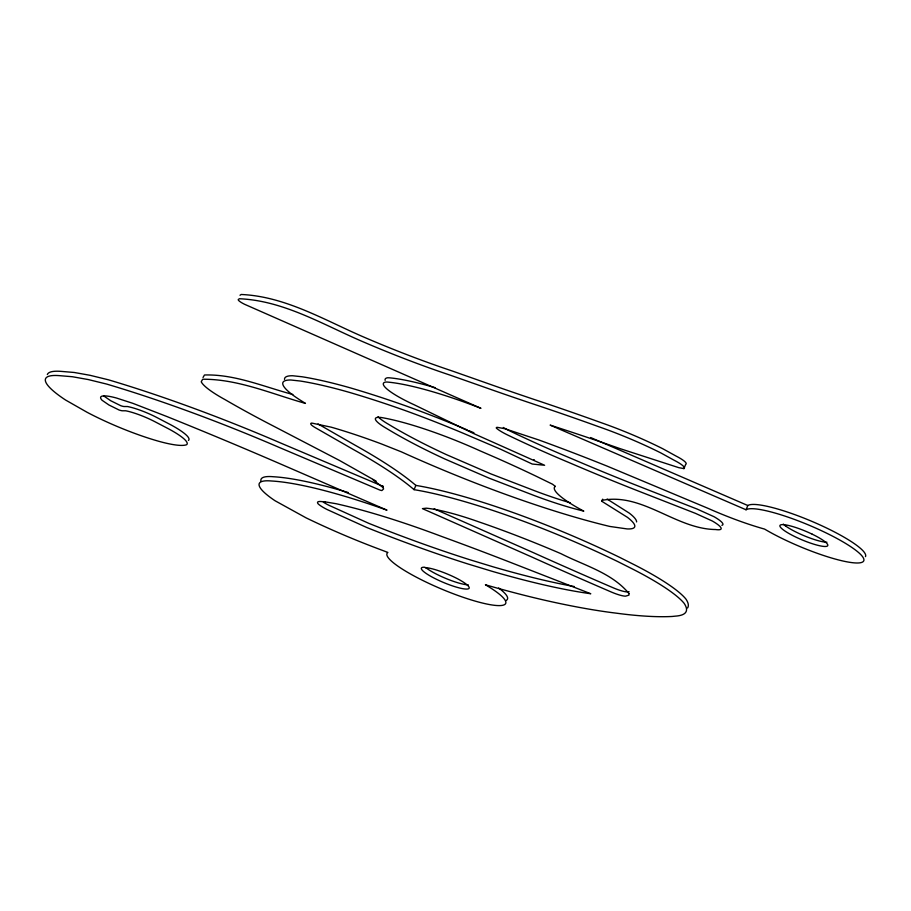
<?xml version="1.0" encoding="UTF-8"?>
<svg xmlns="http://www.w3.org/2000/svg" width="911" height="911" viewBox="0 0 911 911"><rect width="100%" height="100%" fill="white"/><g stroke="black" fill="none" stroke-linecap="round" stroke-linejoin="round"><path stroke-width="1.37" d="M382.256 485.688L383.588 488.911L381.937 490.539A3.45 0.626 22.8 0 1 379.329 489.833L279.028 447.347A322.187 58.156 22.8 0 0 106.678 384.078L88.242 379.557L72.413 376.733L59.75 375.674A94.778 17.104 22.8 0 0 65.546 400.009L86.955 412.216A76.923 13.881 22.8 0 0 158.935 441.334A66.355 11.98 22.8 0 0 186.664 444.682A43.17 7.789 22.8 0 0 169.104 429.115L155.439 421.987A26.43 4.771 22.8 0 0 125.718 410.793L122.757 410.781A6.183 1.116 22.8 0 1 118.977 409.961L108.944 404.996L102.021 400.225A36.224 6.536 22.8 0 1 116.483 398.027L132.847 403.334L166.69 416.452A863.377 155.861 22.8 0 1 286.521 466.591L386.993 510.171A195.899 35.358 22.8 0 0 271.524 480.997A79.61 14.371 22.8 0 0 275.02 500.731L306.107 517.869A159.789 28.845 22.8 0 0 372.952 546.782L387.904 552.453A64.362 11.615 22.8 0 0 465.772 598.185A64.362 11.615 22.8 0 0 485.415 584.771A409.756 73.973 22.8 0 0 547.431 600.839A488.182 88.128 22.8 0 0 616.087 613.137A506.311 91.396 22.8 0 0 672.102 616.474L675.45 616.132A139.861 25.246 22.8 0 0 684.093 603.276A106.097 19.154 22.8 0 0 632.849 569.181L618.022 561.7A197.573 35.666 22.8 0 0 414.072 489.662A206.137 37.214 22.8 0 0 353.445 449.544L316.219 428.193A13.859 2.505 22.8 0 1 311.801 423.08L331.217 427.179A156.396 28.23 22.8 0 1 381.39 443.919L401.307 451.822A267.162 48.226 22.8 0 0 609.858 526.456L626.973 528.904A59.181 10.681 22.8 0 0 627.463 517.357L601.818 501.289L602.046 500.367C642.414 492.395 675.734 529.063 715.602 529.53A26.123 4.714 22.8 0 0 712.379 521.035L695.4 513.337L636.277 490.22A423.011 76.365 22.8 0 1 569.739 462.868A237.999 42.965 22.8 0 1 509.055 435.686A21.932 3.963 22.8 0 1 496.438 428.204A9.406 1.697 22.8 0 1 497.531 427.361L504.933 428.751L538.595 439.888A406.158 73.324 22.8 0 1 607.421 466.238L708.439 508.509A86.932 15.692 22.8 0 0 764.602 529.097A64.374 11.615 22.8 0 0 855.008 562.918A64.374 11.615 22.8 0 0 826.243 532.981A64.374 11.615 22.8 0 0 746.052 509.784L550.13 425.107A697.416 125.9 22.8 0 1 620.311 448.713L678.741 467.65L683.899 468.607L685.687 464.348A19.86 3.587 22.8 0 0 676.064 456.069L662.684 448.69A99.401 17.947 22.8 0 0 600.964 422.613A579.077 104.537 22.8 0 0 536.556 400.248L536.169 400.123A697.37 125.889 22.8 0 1 482.819 381.743L451.924 370.879A215.326 38.866 22.8 0 1 361.155 335.931C322.562 319.021 284.232 296.348 241.21 294.481L240.014 295.255M414.072 489.662L415.86 485.404A206.137 37.214 22.8 0 0 355.233 445.285L318.007 423.934M601.818 501.289L602.706 499.16M746.041 509.773L747.829 505.525A64.374 11.615 22.8 0 1 814.582 522.527A64.374 11.615 22.8 0 1 865.484 556.632M203.016 377.496L204.474 374.99C234.753 374.068 263.917 386.811 292.864 394.486M629.114 591.763L627.463 591.899A15.157 2.733 22.8 0 1 613.763 588.039A957.78 172.896 22.8 0 1 533.698 552.806L434.205 508.828M534.381 459.907L533.63 459.611M381.117 485.574L280.816 443.088A322.187 58.156 22.8 0 0 108.466 379.819L90.03 375.298L74.201 372.474L61.549 371.415A94.778 17.104 22.8 0 0 47.338 374.546M468.721 430.584L473.914 432.759M590.613 437.531L747.829 505.525M683.899 468.607A19.86 3.587 22.8 0 0 674.277 460.328L660.885 452.949A99.401 17.947 22.8 0 0 599.176 426.872A579.077 104.537 22.8 0 0 534.757 404.507L534.381 404.382A697.37 125.889 22.8 0 1 481.019 386.002L450.136 375.138A215.326 38.866 22.8 0 1 359.367 340.19C320.774 323.28 282.444 300.607 239.422 298.74L238.226 299.514A11.353 2.05 22.8 0 0 244.478 304.24L480.951 408.322A133.792 24.153 22.8 0 0 387.198 382.039L385.717 382.039A43.762 7.903 22.8 0 0 413.879 404.632L473.173 433.351L544.619 465.27L532.218 464.029L500.526 449.191L466.933 434.832A223.502 40.346 22.8 0 0 404.78 410.405A247.883 44.753 22.8 0 0 348.446 392.106A196.799 35.529 22.8 0 0 300.345 381.037L290.916 380.012A72.641 13.118 22.8 0 0 301.325 400.806L305.458 403.414C271.82 393.962 237.976 378.976 202.675 379.238L201.229 381.755A59.853 10.807 22.8 0 0 225.051 399.633A293.684 53.02 22.8 0 0 274.131 426.428L339.461 460.442L376.141 481.145M607.113 499.069L629.25 513.098A59.181 10.681 22.8 0 1 636.595 521.923M372.701 479.493L383.007 487.533M103.808 395.966L110.732 400.738L120.764 405.702A6.183 1.116 22.8 0 0 124.556 406.522L127.506 406.534A26.43 4.771 22.8 0 1 157.227 417.728L170.892 424.856A43.17 7.789 22.8 0 1 188.452 440.423M498.647 587.982A64.362 11.615 22.8 0 1 505.992 600.52M687.532 607.99A139.861 25.246 22.8 0 0 685.881 599.017A106.097 19.154 22.8 0 0 634.637 564.922L619.81 557.441A197.573 35.666 22.8 0 0 415.86 485.404M721.888 525.328A26.123 4.714 22.8 0 0 714.167 516.776L697.2 509.09L638.064 485.962A423.011 76.365 22.8 0 1 571.527 458.609A237.999 42.965 22.8 0 1 510.843 431.427A21.932 3.963 22.8 0 1 503.305 427.475M435.287 387.722A133.792 24.153 22.8 0 0 388.986 377.78L387.505 377.78A43.762 7.903 22.8 0 0 385.159 380.354M467.434 430.026A223.502 40.346 22.8 0 0 406.568 406.147A247.883 44.753 22.8 0 0 350.234 387.847A196.799 35.529 22.8 0 0 302.133 376.778L292.704 375.753A72.641 13.118 22.8 0 0 284.528 379.409M383.258 486.235A3.45 0.626 22.8 0 1 382.62 486.087M348.344 492.566A195.899 35.358 22.8 0 0 273.311 476.738A79.61 14.371 22.8 0 0 260.922 481.088M826.926 542.227A25.929 4.68 22.8 0 1 791.693 529.781A25.838 4.669 22.8 0 1 785.384 525.818M785.384 525.818A26.032 4.703 22.8 0 1 783.323 524.121M378.076 416.623A33.172 5.99 22.8 0 0 388.576 424.321A144.348 26.055 22.8 0 0 446.492 454.669L490.801 473.857L535.406 491.04A108.842 19.643 22.8 0 0 570.263 502.781M574.317 586.547A345.747 62.415 22.8 0 1 493.341 566.893L469.905 559.764A297.749 53.749 22.8 0 1 368.522 523.233L328.791 505.218A18.778 3.393 22.8 0 1 323.371 502.177M468.277 584.828A25.918 4.68 22.8 0 1 446.959 578.906A25.918 4.68 22.8 0 1 425.756 567.587M628.989 593.585L628.92 595.134L625.675 596.147A15.157 2.733 22.8 0 1 611.964 592.298A957.78 172.896 22.8 0 1 531.91 557.054L422.431 508.623L426.302 508.19A95.701 17.275 22.8 0 1 478.947 521.912L483.354 523.415A226.167 40.824 22.8 0 1 561.051 553.717C584.11 565.48 612.055 572.882 628.989 593.585M555.334 486.394L554.412 487.362A65.546 11.832 22.8 0 0 581.719 510.023L583.814 511.105A108.842 19.643 22.8 0 1 533.607 495.299L489.013 478.116L444.705 458.928A144.348 26.055 22.8 0 1 386.788 428.58A33.172 5.99 22.8 0 1 377.723 417.375L380.707 417.42A110.242 19.905 22.8 0 1 479.858 450.751L494.274 457.003A259.772 46.894 22.8 0 1 536.055 476.18L552.533 484.219L555.334 486.394M325.341 501.904L320.877 501.528A22.342 4.031 22.8 0 0 318.11 503.817A18.778 3.393 22.8 0 0 327.003 509.477L366.734 527.492A297.749 53.749 22.8 0 0 468.117 564.023L491.553 571.14A345.747 62.415 22.8 0 0 590.772 593.744L508.156 561.495A636.789 114.957 22.8 0 0 441.562 536.42A217.353 39.241 22.8 0 0 336.148 503.726L325.341 501.904M425.391 567.621L424.651 567.234A25.918 4.68 22.8 0 0 433.124 577.597A25.918 4.68 22.8 0 0 465.954 589.064A25.918 4.68 22.8 0 0 457.322 578.644A25.918 4.68 22.8 0 0 425.391 567.621M812.236 534.199A25.929 4.68 22.8 0 0 781.046 524.77A25.838 4.669 22.8 0 0 780.078 526.592A26.032 4.703 22.8 0 0 783.597 530.077A25.838 4.669 22.8 0 0 793.527 535.953A25.929 4.68 22.8 0 0 825.913 546.452A25.929 4.68 22.8 0 0 812.236 534.199"/></g></svg>
